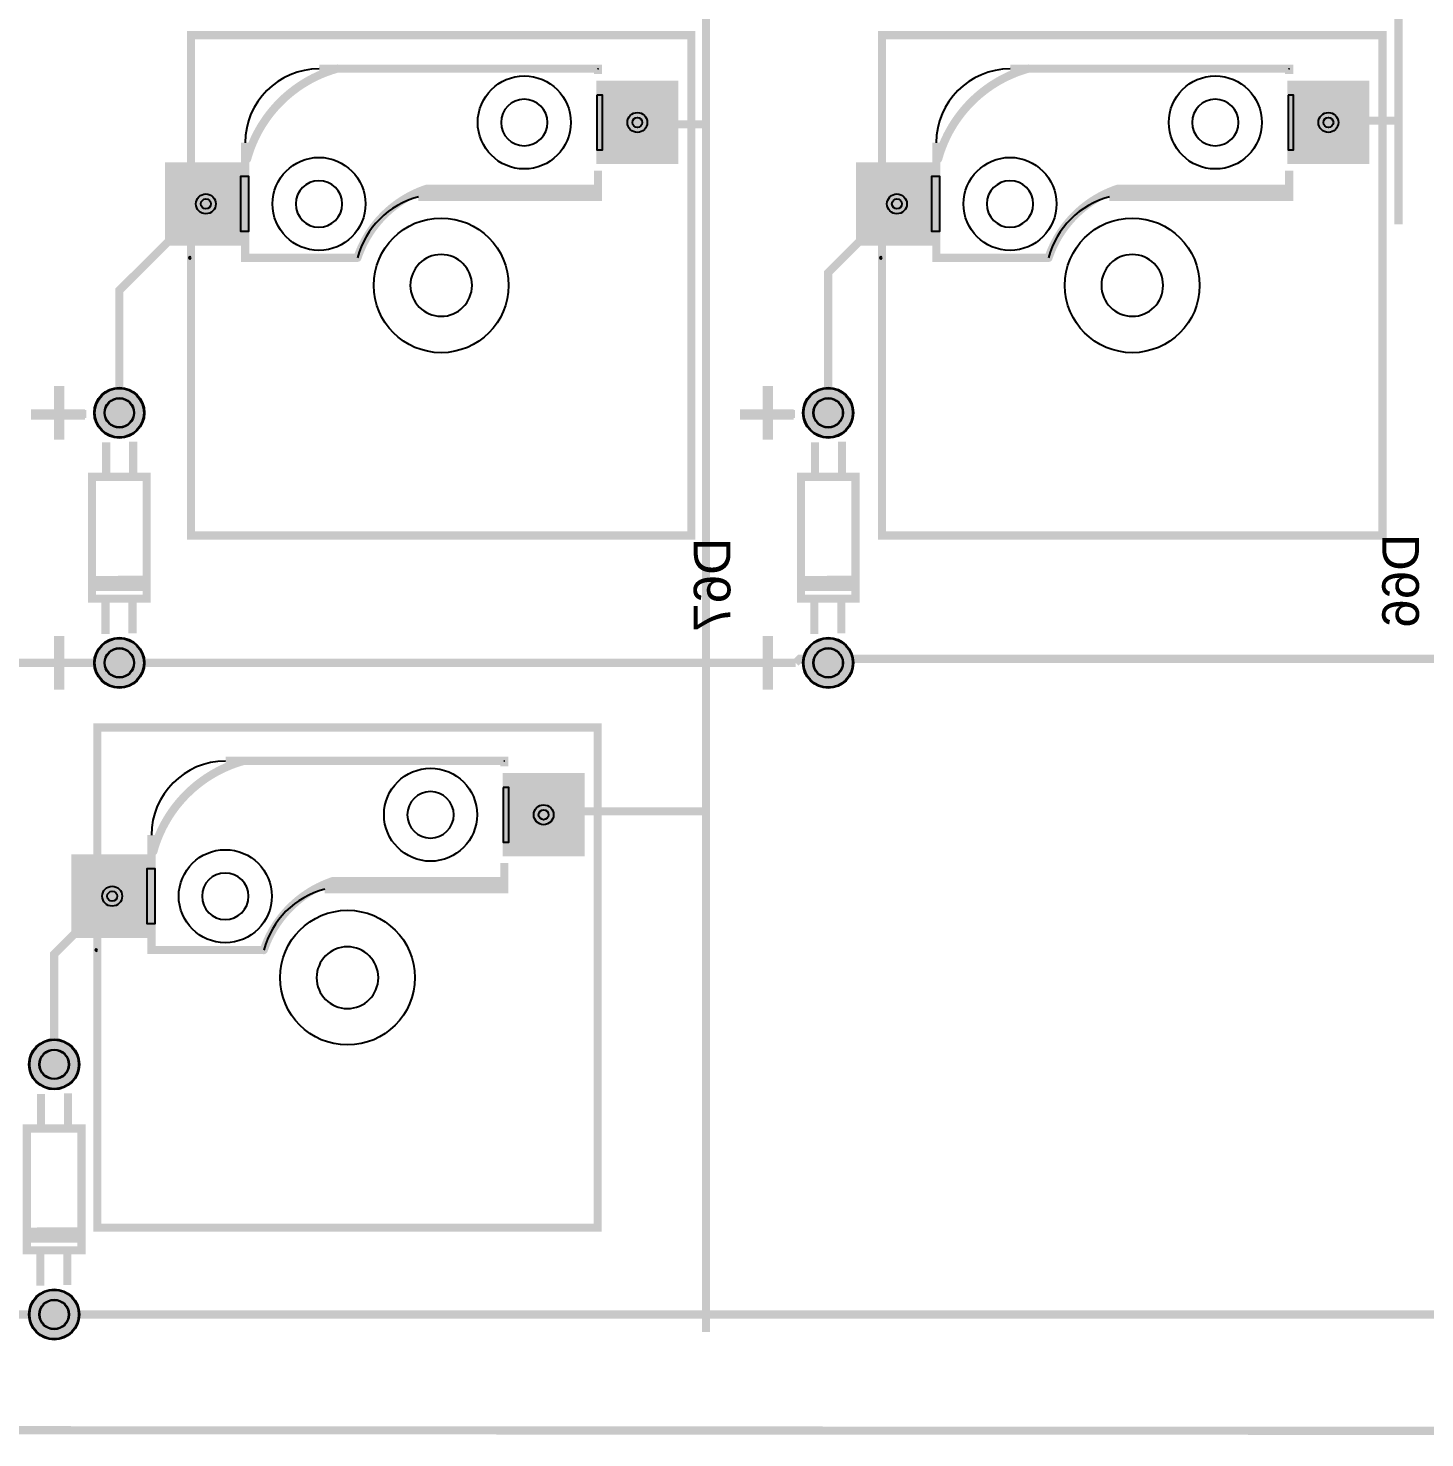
# Model space of a CAD drawing. Header units: millimetres. Extents: x -39 to 282, y -369 to -213.
# Drawn here: x 34.5 to 78.03, y -368.68 to -324.72 of the extents above; entities that cross this region are included whole.
import ezdxf

# ---------------------------------------------------------------- set-up
doc = ezdxf.new("R2010")
doc.units = ezdxf.units.MM
for name, color, linetype, true_color in [('BoardOutLine', 7, 'Continuous', 0xff00ff), ('BottomLayer', 7, 'Continuous', 0x0000ff), ('BottomPasteMaskLayer', 7, 'Continuous', 0x800000), ('BottomSilkLayer', 7, 'Continuous', 0x66cc33), ('BottomSolderMaskLayer', 7, 'Continuous', 0xaa00ff), ('Document', 7, 'Continuous', 0xffffff), ('Hole', 7, 'Continuous', 0x222222), ('Multi-Layer', 7, 'Continuous', 0xc0c0c0), ('TopLayer', 7, 'Continuous', 0xff0000), ('TopSilkLayer', 7, 'Continuous', 0xffcc00), ('TopSolderMaskLayer', 7, 'Continuous', 0x800080)]:
    doc.layers.add(name, color=color, linetype=linetype, true_color=true_color)
doc.styles.get("Standard").update_dxf_attribs({"font": 'arial.ttf'})

msp = doc.modelspace()

# ---------------------------------------------------------------- hatches: boundary and pattern name
at = {"layer": 'BottomLayer'}
for points in [[(52.236, -326.386), (54.736, -326.386), (54.736, -328.936), (52.236, -328.936)], [(73.779, -326.386), (76.279, -326.386), (76.279, -328.936), (73.779, -328.936)], [(52.386, -326.811), (52.386, -328.511), (53.986, -328.511), (53.986, -326.811), (52.386, -326.811)], [(73.93, -326.811), (73.93, -328.511), (75.53, -328.511), (75.53, -326.811), (73.93, -326.811)], [(38.786, -328.926), (41.286, -328.926), (41.286, -331.476), (38.786, -331.476)], [(60.329, -328.926), (62.829, -328.926), (62.829, -331.476), (60.329, -331.476)], [(39.536, -329.351), (39.536, -331.051), (41.136, -331.051), (41.136, -329.351), (39.536, -329.351)], [(61.08, -329.351), (61.08, -331.051), (62.68, -331.051), (62.68, -329.351), (61.08, -329.351)], [(49.315, -347.976), (51.815, -347.976), (51.815, -350.526), (49.315, -350.526)], [(49.465, -348.401), (49.465, -350.101), (51.065, -350.101), (51.065, -348.401), (49.465, -348.401)], [(35.865, -350.516), (38.365, -350.516), (38.365, -353.066), (35.865, -353.066)], [(36.615, -350.941), (36.615, -352.641), (38.215, -352.641), (38.215, -350.941), (36.615, -350.941)]]:
    msp.add_hatch(color=256, dxfattribs=at).paths.add_polyline_path(points)
at = {"layer": 'BottomPasteMaskLayer'}
for points in [[(52.236, -326.386), (54.736, -326.386), (54.736, -328.936), (52.236, -328.936)], [(73.779, -326.386), (76.279, -326.386), (76.279, -328.936), (73.779, -328.936)], [(38.786, -328.926), (41.286, -328.926), (41.286, -331.476), (38.786, -331.476)], [(60.329, -328.926), (62.829, -328.926), (62.829, -331.476), (60.329, -331.476)], [(49.315, -347.976), (51.815, -347.976), (51.815, -350.526), (49.315, -350.526)], [(35.865, -350.516), (38.365, -350.516), (38.365, -353.066), (35.865, -353.066)]]:
    msp.add_hatch(color=256, dxfattribs=at).paths.add_polyline_path(points)
at = {"layer": 'BottomSilkLayer'}
for points in [[(41.321, -328.929), (41.304, -328.928), (41.288, -328.925), (41.272, -328.92), (41.257, -328.912), (41.244, -328.903), (41.231, -328.892), (41.22, -328.88), (41.211, -328.866), (41.204, -328.851), (41.198, -328.835), (41.195, -328.819), (41.194, -328.802), (41.194, -328.802), (41.195, -328.785), (41.199, -328.767), (41.199, -328.767), (41.199, -328.767), (41.199, -328.767), (41.225, -328.677), (41.253, -328.588), (41.283, -328.499), (41.314, -328.411), (41.348, -328.324), (41.384, -328.238), (41.422, -328.152), (41.461, -328.067), (41.503, -327.984), (41.546, -327.901), (41.591, -327.819), (41.638, -327.738), (41.687, -327.658), (41.738, -327.58), (41.79, -327.502), (41.844, -327.426), (41.9, -327.351), (41.958, -327.277), (42.017, -327.205), (42.078, -327.133), (42.14, -327.064), (42.204, -326.995), (42.269, -326.928), (42.336, -326.863), (42.404, -326.799), (42.474, -326.737), (42.545, -326.676), (42.618, -326.617), (42.691, -326.56), (42.766, -326.504), (42.843, -326.45), (42.92, -326.397), (42.999, -326.347), (43.079, -326.298), (43.159, -326.251), (43.241, -326.206), (43.324, -326.162), (43.408, -326.121), (43.493, -326.081), (43.578, -326.043), (43.665, -326.008), (43.752, -325.974), (43.84, -325.942), (43.928, -325.912), (44.018, -325.884), (44.108, -325.858), (44.108, -325.858), (44.108, -325.858), (44.108, -325.858), (44.125, -325.855), (44.143, -325.853), (44.143, -325.853), (44.143, -325.853), (44.16, -325.854), (44.176, -325.858), (44.192, -325.863), (44.206, -325.87), (44.22, -325.88), (44.233, -325.891), (44.244, -325.903), (44.253, -325.917), (44.26, -325.932), (44.266, -325.948), (44.269, -325.964), (44.27, -325.98), (44.27, -325.98), (44.269, -325.997), (44.266, -326.013), (44.26, -326.029), (44.253, -326.044), (44.243, -326.058), (44.232, -326.07), (44.22, -326.081), (44.206, -326.091), (44.191, -326.098), (44.175, -326.103), (44.175, -326.103), (44.175, -326.103), (44.175, -326.103), (44.089, -326.128), (44.003, -326.155), (43.918, -326.184), (43.834, -326.214), (43.75, -326.247), (43.667, -326.281), (43.585, -326.318), (43.504, -326.356), (43.424, -326.396), (43.344, -326.438), (43.266, -326.482), (43.189, -326.528), (43.113, -326.575), (43.037, -326.624), (42.963, -326.675), (42.891, -326.728), (42.819, -326.782), (42.749, -326.838), (42.68, -326.895), (42.612, -326.954), (42.546, -327.014), (42.481, -327.076), (42.417, -327.14), (42.355, -327.205), (42.295, -327.271), (42.236, -327.339), (42.178, -327.408), (42.122, -327.478), (42.068, -327.55), (42.016, -327.623), (41.965, -327.697), (41.916, -327.772), (41.869, -327.848), (41.823, -327.925), (41.779, -328.004), (41.737, -328.083), (41.697, -328.163), (41.659, -328.245), (41.622, -328.327), (41.588, -328.41), (41.555, -328.493), (41.524, -328.578), (41.495, -328.663), (41.469, -328.748), (41.444, -328.835), (41.444, -328.835), (41.444, -328.835), (41.444, -328.835), (41.444, -328.835), (41.439, -328.85), (41.431, -328.865), (41.422, -328.879), (41.411, -328.892), (41.399, -328.903), (41.385, -328.912), (41.37, -328.92), (41.354, -328.925), (41.338, -328.928), (41.321, -328.929), (41.321, -328.929), (41.321, -328.929), (41.321, -328.929)], [(52.261, -325.854), (44.691, -325.854), (44.141, -325.854), (44.125, -325.855), (44.109, -325.858), (44.093, -325.863), (44.078, -325.871), (44.064, -325.88), (44.052, -325.891), (44.041, -325.903), (44.031, -325.917), (44.024, -325.932), (44.019, -325.948), (44.015, -325.964), (44.014, -325.981), (44.015, -325.997), (44.019, -326.014), (44.024, -326.029), (44.031, -326.044), (44.041, -326.058), (44.052, -326.07), (44.064, -326.081), (44.078, -326.091), (44.093, -326.098), (44.109, -326.103), (44.125, -326.107), (44.141, -326.108), (44.691, -326.108), (52.261, -326.108), (52.278, -326.107), (52.294, -326.103), (52.31, -326.098), (52.325, -326.091), (52.339, -326.081), (52.351, -326.07), (52.362, -326.058), (52.371, -326.044), (52.379, -326.029), (52.384, -326.014), (52.387, -325.997), (52.388, -325.981), (52.387, -325.964), (52.384, -325.948), (52.379, -325.932), (52.371, -325.917), (52.362, -325.903), (52.351, -325.891), (52.339, -325.88), (52.325, -325.871), (52.31, -325.863), (52.294, -325.858), (52.278, -325.855), (52.261, -325.854), (52.261, -325.854)], [(62.864, -328.929), (62.848, -328.928), (62.831, -328.925), (62.816, -328.92), (62.801, -328.912), (62.787, -328.903), (62.775, -328.892), (62.764, -328.88), (62.754, -328.866), (62.747, -328.851), (62.742, -328.835), (62.738, -328.819), (62.737, -328.802), (62.737, -328.802), (62.739, -328.785), (62.742, -328.767), (62.742, -328.767), (62.742, -328.767), (62.742, -328.767), (62.768, -328.677), (62.796, -328.588), (62.826, -328.499), (62.858, -328.411), (62.892, -328.324), (62.927, -328.238), (62.965, -328.152), (63.005, -328.067), (63.046, -327.984), (63.09, -327.901), (63.135, -327.819), (63.182, -327.738), (63.231, -327.658), (63.281, -327.58), (63.334, -327.502), (63.388, -327.426), (63.444, -327.351), (63.501, -327.277), (63.56, -327.205), (63.621, -327.133), (63.683, -327.064), (63.747, -326.995), (63.812, -326.929), (63.879, -326.863), (63.948, -326.799), (64.017, -326.737), (64.089, -326.676), (64.161, -326.617), (64.235, -326.56), (64.31, -326.504), (64.386, -326.45), (64.464, -326.397), (64.542, -326.347), (64.622, -326.298), (64.703, -326.251), (64.785, -326.206), (64.868, -326.162), (64.951, -326.121), (65.036, -326.081), (65.122, -326.043), (65.208, -326.008), (65.295, -325.974), (65.383, -325.942), (65.472, -325.912), (65.561, -325.884), (65.651, -325.858), (65.651, -325.858), (65.651, -325.858), (65.651, -325.858), (65.668, -325.855), (65.686, -325.853), (65.686, -325.853), (65.686, -325.853), (65.703, -325.855), (65.719, -325.858), (65.735, -325.863), (65.75, -325.87), (65.764, -325.88), (65.776, -325.891), (65.787, -325.903), (65.796, -325.917), (65.804, -325.932), (65.809, -325.948), (65.812, -325.964), (65.813, -325.98), (65.813, -325.98), (65.812, -325.997), (65.809, -326.013), (65.804, -326.029), (65.796, -326.044), (65.787, -326.058), (65.776, -326.07), (65.763, -326.081), (65.749, -326.091), (65.734, -326.098), (65.719, -326.103), (65.719, -326.103), (65.719, -326.103), (65.719, -326.103), (65.632, -326.128), (65.547, -326.155), (65.462, -326.184), (65.377, -326.214), (65.294, -326.247), (65.211, -326.282), (65.129, -326.318), (65.047, -326.356), (64.967, -326.396), (64.888, -326.438), (64.809, -326.482), (64.732, -326.528), (64.656, -326.575), (64.581, -326.624), (64.507, -326.675), (64.434, -326.728), (64.362, -326.782), (64.292, -326.838), (64.223, -326.895), (64.155, -326.954), (64.089, -327.015), (64.024, -327.077), (63.96, -327.14), (63.898, -327.205), (63.838, -327.271), (63.779, -327.339), (63.722, -327.408), (63.666, -327.478), (63.612, -327.55), (63.559, -327.623), (63.508, -327.697), (63.459, -327.772), (63.412, -327.848), (63.366, -327.926), (63.322, -328.004), (63.28, -328.083), (63.24, -328.164), (63.202, -328.245), (63.165, -328.327), (63.131, -328.41), (63.098, -328.493), (63.068, -328.578), (63.039, -328.663), (63.012, -328.748), (62.987, -328.835), (62.987, -328.835), (62.987, -328.835), (62.987, -328.835), (62.987, -328.835), (62.982, -328.85), (62.975, -328.865), (62.965, -328.879), (62.954, -328.892), (62.942, -328.903), (62.928, -328.912), (62.913, -328.92), (62.897, -328.925), (62.881, -328.928), (62.864, -328.929), (62.864, -328.929), (62.864, -328.929), (62.864, -328.929)], [(73.805, -325.854), (66.235, -325.854), (65.685, -325.854), (65.668, -325.855), (65.652, -325.858), (65.636, -325.863), (65.621, -325.871), (65.607, -325.88), (65.595, -325.891), (65.584, -325.903), (65.575, -325.917), (65.567, -325.932), (65.562, -325.948), (65.559, -325.964), (65.558, -325.981), (65.559, -325.997), (65.562, -326.014), (65.567, -326.029), (65.575, -326.044), (65.584, -326.058), (65.595, -326.071), (65.607, -326.082), (65.621, -326.091), (65.636, -326.098), (65.652, -326.103), (65.668, -326.107), (65.685, -326.108), (66.235, -326.108), (73.805, -326.108), (73.821, -326.107), (73.838, -326.103), (73.853, -326.098), (73.868, -326.091), (73.882, -326.082), (73.895, -326.071), (73.905, -326.058), (73.915, -326.044), (73.922, -326.029), (73.927, -326.014), (73.931, -325.997), (73.932, -325.981), (73.931, -325.964), (73.927, -325.948), (73.922, -325.932), (73.915, -325.917), (73.905, -325.903), (73.895, -325.891), (73.882, -325.88), (73.868, -325.871), (73.853, -325.863), (73.838, -325.858), (73.821, -325.855), (73.805, -325.854), (73.805, -325.854)], [(44.761, -332.01), (44.744, -332.009), (44.728, -332.006), (44.712, -332.001), (44.697, -331.993), (44.683, -331.984), (44.671, -331.973), (44.66, -331.961), (44.651, -331.947), (44.643, -331.932), (44.638, -331.916), (44.635, -331.9), (44.634, -331.883), (44.634, -331.883), (44.634, -331.883), (44.635, -331.862), (44.641, -331.84), (44.641, -331.84), (44.641, -331.84), (44.641, -331.84), (44.641, -331.84), (44.669, -331.759), (44.7, -331.679), (44.732, -331.599), (44.766, -331.52), (44.802, -331.442), (44.84, -331.365), (44.88, -331.289), (44.922, -331.213), (44.965, -331.139), (45.011, -331.066), (45.058, -330.994), (45.107, -330.923), (45.157, -330.854), (45.209, -330.785), (45.263, -330.718), (45.318, -330.652), (45.376, -330.588), (45.434, -330.525), (45.494, -330.464), (45.556, -330.403), (45.619, -330.345), (45.683, -330.288), (45.749, -330.232), (45.816, -330.179), (45.884, -330.126), (45.954, -330.076), (46.025, -330.027), (46.097, -329.98), (46.17, -329.935), (46.244, -329.891), (46.319, -329.85), (46.395, -329.81), (46.473, -329.772), (46.551, -329.736), (46.63, -329.701), (46.709, -329.669), (46.79, -329.639), (46.871, -329.61), (46.871, -329.61), (46.871, -329.61), (46.871, -329.61), (46.891, -329.605), (46.912, -329.603), (46.912, -329.603), (46.929, -329.605), (46.945, -329.608), (46.961, -329.613), (46.976, -329.62), (46.99, -329.63), (47.002, -329.641), (47.013, -329.653), (47.022, -329.667), (47.03, -329.682), (47.035, -329.698), (47.038, -329.714), (47.039, -329.73), (47.039, -329.73), (47.038, -329.748), (47.034, -329.765), (47.028, -329.782), (47.02, -329.798), (47.01, -329.812), (46.997, -329.825), (46.983, -329.836), (46.968, -329.844), (46.952, -329.851), (46.952, -329.851), (46.952, -329.851), (46.952, -329.851), (46.952, -329.851), (46.874, -329.878), (46.798, -329.907), (46.722, -329.938), (46.647, -329.971), (46.572, -330.006), (46.499, -330.042), (46.426, -330.08), (46.355, -330.12), (46.284, -330.162), (46.215, -330.206), (46.147, -330.251), (46.079, -330.298), (46.013, -330.347), (45.949, -330.397), (45.885, -330.449), (45.823, -330.503), (45.762, -330.558), (45.703, -330.614), (45.645, -330.672), (45.588, -330.732), (45.533, -330.792), (45.48, -330.855), (45.428, -330.918), (45.378, -330.983), (45.329, -331.049), (45.282, -331.116), (45.237, -331.184), (45.193, -331.254), (45.151, -331.324), (45.111, -331.396), (45.073, -331.468), (45.036, -331.542), (45.002, -331.616), (44.969, -331.691), (44.938, -331.767), (44.909, -331.844), (44.882, -331.921), (44.882, -331.921), (44.882, -331.921), (44.882, -331.921), (44.876, -331.936), (44.868, -331.95), (44.859, -331.963), (44.848, -331.975), (44.836, -331.986), (44.822, -331.994), (44.808, -332.001), (44.792, -332.006), (44.777, -332.009), (44.761, -332.01), (44.761, -332.01), (44.761, -332.01)], [(46.911, -329.858), (47.951, -329.858), (52.261, -329.858), (52.278, -329.857), (52.294, -329.854), (52.31, -329.848), (52.325, -329.841), (52.339, -329.832), (52.351, -329.821), (52.362, -329.808), (52.371, -329.794), (52.379, -329.779), (52.384, -329.764), (52.387, -329.747), (52.388, -329.731), (52.387, -329.714), (52.384, -329.698), (52.379, -329.682), (52.371, -329.667), (52.362, -329.654), (52.351, -329.641), (52.339, -329.63), (52.325, -329.621), (52.31, -329.614), (52.294, -329.608), (52.278, -329.605), (52.261, -329.604), (47.951, -329.604), (46.911, -329.604), (46.895, -329.605), (46.879, -329.608), (46.863, -329.614), (46.848, -329.621), (46.834, -329.63), (46.822, -329.641), (46.811, -329.654), (46.801, -329.667), (46.794, -329.682), (46.789, -329.698), (46.785, -329.714), (46.784, -329.731), (46.785, -329.747), (46.789, -329.764), (46.794, -329.779), (46.801, -329.794), (46.811, -329.808), (46.822, -329.821), (46.834, -329.832), (46.848, -329.841), (46.863, -329.848), (46.879, -329.854), (46.895, -329.857), (46.911, -329.858), (46.911, -329.858)], [(66.304, -332.01), (66.287, -332.009), (66.271, -332.006), (66.255, -332.001), (66.24, -331.993), (66.227, -331.984), (66.214, -331.973), (66.203, -331.961), (66.194, -331.947), (66.187, -331.932), (66.181, -331.916), (66.178, -331.9), (66.177, -331.883), (66.177, -331.883), (66.177, -331.883), (66.179, -331.862), (66.184, -331.84), (66.184, -331.84), (66.184, -331.84), (66.184, -331.84), (66.184, -331.84), (66.213, -331.759), (66.243, -331.679), (66.275, -331.599), (66.31, -331.52), (66.346, -331.442), (66.384, -331.365), (66.424, -331.289), (66.465, -331.213), (66.509, -331.139), (66.554, -331.066), (66.601, -330.994), (66.65, -330.923), (66.7, -330.854), (66.753, -330.785), (66.806, -330.718), (66.862, -330.653), (66.919, -330.588), (66.977, -330.525), (67.037, -330.464), (67.099, -330.404), (67.162, -330.345), (67.226, -330.288), (67.292, -330.232), (67.359, -330.179), (67.428, -330.126), (67.497, -330.076), (67.568, -330.027), (67.64, -329.98), (67.713, -329.935), (67.787, -329.891), (67.863, -329.85), (67.939, -329.81), (68.016, -329.772), (68.094, -329.736), (68.173, -329.701), (68.253, -329.669), (68.333, -329.639), (68.414, -329.61), (68.414, -329.61), (68.414, -329.61), (68.414, -329.61), (68.435, -329.605), (68.456, -329.604), (68.456, -329.604), (68.472, -329.605), (68.488, -329.608), (68.504, -329.613), (68.519, -329.621), (68.533, -329.63), (68.545, -329.641), (68.556, -329.653), (68.566, -329.667), (68.573, -329.682), (68.578, -329.698), (68.581, -329.714), (68.583, -329.731), (68.583, -329.731), (68.581, -329.748), (68.578, -329.765), (68.572, -329.782), (68.563, -329.798), (68.553, -329.812), (68.541, -329.825), (68.527, -329.836), (68.512, -329.845), (68.495, -329.851), (68.495, -329.851), (68.495, -329.851), (68.495, -329.851), (68.495, -329.851), (68.418, -329.878), (68.341, -329.907), (68.265, -329.938), (68.19, -329.971), (68.116, -330.006), (68.042, -330.042), (67.97, -330.08), (67.898, -330.121), (67.828, -330.162), (67.758, -330.206), (67.69, -330.251), (67.623, -330.298), (67.557, -330.347), (67.492, -330.397), (67.429, -330.449), (67.366, -330.503), (67.306, -330.558), (67.246, -330.614), (67.188, -330.672), (67.132, -330.732), (67.077, -330.793), (67.023, -330.855), (66.971, -330.918), (66.921, -330.983), (66.872, -331.049), (66.825, -331.116), (66.78, -331.184), (66.736, -331.254), (66.694, -331.324), (66.654, -331.396), (66.616, -331.468), (66.58, -331.542), (66.545, -331.616), (66.512, -331.691), (66.481, -331.767), (66.452, -331.844), (66.425, -331.921), (66.425, -331.921), (66.425, -331.921), (66.425, -331.921), (66.419, -331.936), (66.412, -331.95), (66.402, -331.964), (66.391, -331.975), (66.379, -331.986), (66.366, -331.994), (66.351, -332.001), (66.336, -332.006), (66.32, -332.009), (66.304, -332.01), (66.304, -332.01), (66.304, -332.01)], [(68.455, -329.858), (69.495, -329.858), (73.805, -329.858), (73.821, -329.857), (73.838, -329.854), (73.853, -329.848), (73.868, -329.841), (73.882, -329.832), (73.895, -329.821), (73.905, -329.808), (73.915, -329.794), (73.922, -329.779), (73.927, -329.764), (73.931, -329.747), (73.932, -329.731), (73.931, -329.714), (73.927, -329.698), (73.922, -329.682), (73.915, -329.667), (73.905, -329.654), (73.895, -329.641), (73.882, -329.63), (73.868, -329.621), (73.853, -329.614), (73.838, -329.608), (73.821, -329.605), (73.805, -329.604), (69.495, -329.604), (68.455, -329.604), (68.438, -329.605), (68.422, -329.608), (68.406, -329.614), (68.391, -329.621), (68.377, -329.63), (68.365, -329.641), (68.354, -329.654), (68.345, -329.667), (68.337, -329.682), (68.332, -329.698), (68.329, -329.714), (68.328, -329.731), (68.329, -329.747), (68.332, -329.764), (68.337, -329.779), (68.345, -329.794), (68.354, -329.808), (68.365, -329.821), (68.377, -329.832), (68.391, -329.841), (68.406, -329.848), (68.422, -329.854), (68.438, -329.857), (68.455, -329.858), (68.455, -329.858)], [(41.261, -332.008), (44.761, -332.008), (44.778, -332.007), (44.794, -332.003), (44.81, -331.998), (44.825, -331.991), (44.839, -331.981), (44.851, -331.971), (44.862, -331.958), (44.871, -331.944), (44.879, -331.929), (44.884, -331.914), (44.887, -331.897), (44.888, -331.881), (44.887, -331.864), (44.884, -331.848), (44.879, -331.832), (44.871, -331.817), (44.862, -331.803), (44.851, -331.791), (44.839, -331.78), (44.825, -331.771), (44.81, -331.763), (44.794, -331.758), (44.778, -331.755), (44.761, -331.754), (41.261, -331.754), (41.245, -331.755), (41.229, -331.758), (41.213, -331.763), (41.198, -331.771), (41.184, -331.78), (41.172, -331.791), (41.161, -331.803), (41.151, -331.817), (41.144, -331.832), (41.139, -331.848), (41.135, -331.864), (41.134, -331.881), (41.135, -331.897), (41.139, -331.914), (41.144, -331.929), (41.151, -331.944), (41.161, -331.958), (41.172, -331.971), (41.184, -331.981), (41.198, -331.991), (41.213, -331.998), (41.229, -332.003), (41.245, -332.007), (41.261, -332.008), (41.261, -332.008)], [(62.805, -332.008), (66.305, -332.008), (66.321, -332.007), (66.338, -332.003), (66.353, -331.998), (66.368, -331.991), (66.382, -331.982), (66.395, -331.971), (66.406, -331.958), (66.415, -331.944), (66.422, -331.929), (66.427, -331.914), (66.431, -331.897), (66.432, -331.881), (66.431, -331.864), (66.427, -331.848), (66.422, -331.832), (66.415, -331.817), (66.406, -331.803), (66.395, -331.791), (66.382, -331.78), (66.368, -331.771), (66.353, -331.763), (66.338, -331.758), (66.321, -331.755), (66.305, -331.754), (62.805, -331.754), (62.788, -331.755), (62.772, -331.758), (62.756, -331.763), (62.741, -331.771), (62.727, -331.78), (62.715, -331.791), (62.704, -331.803), (62.695, -331.817), (62.687, -331.832), (62.682, -331.848), (62.679, -331.864), (62.678, -331.881), (62.679, -331.897), (62.682, -331.914), (62.687, -331.929), (62.695, -331.944), (62.704, -331.958), (62.715, -331.971), (62.727, -331.982), (62.741, -331.991), (62.756, -331.998), (62.772, -332.003), (62.788, -332.007), (62.805, -332.008), (62.805, -332.008)], [(36.488, -341.805), (36.488, -342.265), (36.478, -342.275), (38.158, -342.275), (38.188, -342.245), (38.188, -341.835), (38.188, -341.795)], [(58.586, -341.805), (58.586, -342.265), (58.576, -342.275), (60.256, -342.275), (60.286, -342.245), (60.286, -341.835), (60.286, -341.795)], [(38.4, -350.519), (38.383, -350.518), (38.367, -350.515), (38.351, -350.51), (38.336, -350.502), (38.323, -350.493), (38.31, -350.482), (38.299, -350.47), (38.29, -350.456), (38.283, -350.441), (38.277, -350.425), (38.274, -350.409), (38.273, -350.392), (38.273, -350.392), (38.274, -350.375), (38.278, -350.357), (38.278, -350.357), (38.278, -350.357), (38.278, -350.357), (38.304, -350.267), (38.332, -350.178), (38.362, -350.089), (38.393, -350.001), (38.427, -349.914), (38.463, -349.828), (38.501, -349.742), (38.54, -349.657), (38.582, -349.574), (38.625, -349.491), (38.67, -349.409), (38.717, -349.328), (38.766, -349.248), (38.817, -349.17), (38.869, -349.092), (38.923, -349.016), (38.979, -348.941), (39.037, -348.867), (39.096, -348.795), (39.157, -348.723), (39.219, -348.654), (39.283, -348.585), (39.348, -348.519), (39.415, -348.453), (39.483, -348.389), (39.553, -348.327), (39.624, -348.266), (39.697, -348.207), (39.77, -348.15), (39.845, -348.094), (39.922, -348.04), (39.999, -347.987), (40.078, -347.937), (40.158, -347.888), (40.238, -347.841), (40.32, -347.796), (40.403, -347.752), (40.487, -347.711), (40.572, -347.671), (40.657, -347.633), (40.744, -347.598), (40.831, -347.564), (40.919, -347.532), (41.007, -347.502), (41.097, -347.474), (41.187, -347.448), (41.187, -347.448), (41.187, -347.448), (41.187, -347.448), (41.204, -347.445), (41.222, -347.443), (41.222, -347.443), (41.222, -347.443), (41.239, -347.445), (41.255, -347.448), (41.271, -347.453), (41.285, -347.46), (41.299, -347.47), (41.312, -347.481), (41.323, -347.493), (41.332, -347.507), (41.339, -347.522), (41.345, -347.538), (41.348, -347.554), (41.349, -347.57), (41.349, -347.57), (41.348, -347.587), (41.345, -347.603), (41.339, -347.619), (41.332, -347.634), (41.322, -347.648), (41.311, -347.66), (41.299, -347.671), (41.285, -347.681), (41.27, -347.688), (41.254, -347.693), (41.254, -347.693), (41.254, -347.693), (41.254, -347.693), (41.168, -347.718), (41.082, -347.745), (40.997, -347.774), (40.913, -347.804), (40.829, -347.837), (40.746, -347.872), (40.664, -347.908), (40.583, -347.946), (40.503, -347.986), (40.423, -348.028), (40.345, -348.072), (40.268, -348.118), (40.192, -348.165), (40.116, -348.214), (40.042, -348.265), (39.97, -348.318), (39.898, -348.372), (39.828, -348.428), (39.759, -348.485), (39.691, -348.544), (39.625, -348.605), (39.56, -348.667), (39.496, -348.73), (39.434, -348.795), (39.374, -348.861), (39.315, -348.929), (39.257, -348.998), (39.201, -349.068), (39.147, -349.14), (39.095, -349.213), (39.044, -349.287), (38.995, -349.362), (38.947, -349.438), (38.902, -349.516), (38.858, -349.594), (38.816, -349.673), (38.776, -349.754), (38.738, -349.835), (38.701, -349.917), (38.667, -350), (38.634, -350.083), (38.603, -350.168), (38.574, -350.253), (38.548, -350.338), (38.523, -350.425), (38.523, -350.425), (38.523, -350.425), (38.523, -350.425), (38.523, -350.425), (38.518, -350.44), (38.51, -350.455), (38.501, -350.469), (38.49, -350.482), (38.478, -350.493), (38.464, -350.502), (38.449, -350.51), (38.433, -350.515), (38.417, -350.518), (38.4, -350.519), (38.4, -350.519), (38.4, -350.519), (38.4, -350.519)], [(49.34, -347.444), (41.77, -347.444), (41.22, -347.444), (41.204, -347.445), (41.188, -347.448), (41.172, -347.453), (41.157, -347.461), (41.143, -347.47), (41.131, -347.481), (41.12, -347.493), (41.11, -347.507), (41.103, -347.522), (41.098, -347.538), (41.094, -347.554), (41.093, -347.571), (41.094, -347.587), (41.098, -347.604), (41.103, -347.619), (41.11, -347.634), (41.12, -347.648), (41.131, -347.661), (41.143, -347.671), (41.157, -347.681), (41.172, -347.688), (41.188, -347.693), (41.204, -347.697), (41.22, -347.698), (41.77, -347.698), (49.34, -347.698), (49.357, -347.697), (49.373, -347.693), (49.389, -347.688), (49.404, -347.681), (49.418, -347.671), (49.43, -347.661), (49.441, -347.648), (49.45, -347.634), (49.458, -347.619), (49.463, -347.604), (49.466, -347.587), (49.467, -347.571), (49.466, -347.554), (49.463, -347.538), (49.458, -347.522), (49.45, -347.507), (49.441, -347.493), (49.43, -347.481), (49.418, -347.47), (49.404, -347.461), (49.389, -347.453), (49.373, -347.448), (49.357, -347.445), (49.34, -347.444), (49.34, -347.444)], [(41.84, -353.6), (41.823, -353.599), (41.807, -353.596), (41.791, -353.591), (41.776, -353.583), (41.762, -353.574), (41.75, -353.563), (41.739, -353.551), (41.73, -353.537), (41.722, -353.522), (41.717, -353.506), (41.714, -353.49), (41.713, -353.473), (41.713, -353.473), (41.713, -353.473), (41.714, -353.452), (41.72, -353.43), (41.72, -353.43), (41.72, -353.43), (41.72, -353.43), (41.72, -353.43), (41.748, -353.349), (41.779, -353.269), (41.811, -353.189), (41.845, -353.11), (41.881, -353.032), (41.919, -352.955), (41.959, -352.879), (42.001, -352.803), (42.044, -352.729), (42.09, -352.656), (42.137, -352.584), (42.186, -352.513), (42.236, -352.444), (42.288, -352.375), (42.342, -352.308), (42.397, -352.243), (42.454, -352.178), (42.513, -352.115), (42.573, -352.054), (42.635, -351.993), (42.698, -351.935), (42.762, -351.878), (42.828, -351.822), (42.895, -351.769), (42.963, -351.716), (43.033, -351.666), (43.104, -351.617), (43.176, -351.57), (43.249, -351.525), (43.323, -351.481), (43.398, -351.44), (43.474, -351.4), (43.552, -351.362), (43.63, -351.326), (43.709, -351.291), (43.788, -351.259), (43.869, -351.229), (43.95, -351.2), (43.95, -351.2), (43.95, -351.2), (43.95, -351.2), (43.97, -351.195), (43.991, -351.194), (43.991, -351.194), (44.008, -351.195), (44.024, -351.198), (44.04, -351.203), (44.055, -351.211), (44.068, -351.22), (44.081, -351.231), (44.092, -351.243), (44.101, -351.257), (44.109, -351.272), (44.114, -351.288), (44.117, -351.304), (44.118, -351.321), (44.118, -351.321), (44.117, -351.338), (44.113, -351.355), (44.107, -351.372), (44.099, -351.388), (44.089, -351.402), (44.076, -351.415), (44.062, -351.426), (44.047, -351.435), (44.031, -351.441), (44.031, -351.441), (44.031, -351.441), (44.031, -351.441), (44.031, -351.441), (43.953, -351.468), (43.877, -351.497), (43.801, -351.528), (43.726, -351.561), (43.651, -351.596), (43.578, -351.632), (43.505, -351.67), (43.434, -351.711), (43.363, -351.752), (43.294, -351.796), (43.226, -351.841), (43.158, -351.888), (43.092, -351.937), (43.028, -351.987), (42.964, -352.039), (42.902, -352.093), (42.841, -352.148), (42.782, -352.204), (42.724, -352.262), (42.667, -352.322), (42.612, -352.383), (42.559, -352.445), (42.507, -352.508), (42.457, -352.573), (42.408, -352.639), (42.361, -352.706), (42.316, -352.774), (42.272, -352.844), (42.23, -352.914), (42.19, -352.986), (42.152, -353.058), (42.115, -353.132), (42.081, -353.206), (42.048, -353.281), (42.017, -353.357), (41.988, -353.434), (41.961, -353.511), (41.961, -353.511), (41.961, -353.511), (41.961, -353.511), (41.955, -353.526), (41.947, -353.54), (41.938, -353.554), (41.927, -353.565), (41.915, -353.576), (41.901, -353.584), (41.887, -353.591), (41.871, -353.596), (41.856, -353.599), (41.84, -353.6), (41.84, -353.6), (41.84, -353.6)], [(43.99, -351.448), (45.03, -351.448), (49.34, -351.448), (49.357, -351.447), (49.373, -351.444), (49.389, -351.438), (49.404, -351.431), (49.418, -351.422), (49.43, -351.411), (49.441, -351.398), (49.45, -351.384), (49.458, -351.369), (49.463, -351.354), (49.466, -351.337), (49.467, -351.321), (49.466, -351.304), (49.463, -351.288), (49.458, -351.272), (49.45, -351.257), (49.441, -351.244), (49.43, -351.231), (49.418, -351.22), (49.404, -351.211), (49.389, -351.204), (49.373, -351.198), (49.357, -351.195), (49.34, -351.194), (45.03, -351.194), (43.99, -351.194), (43.974, -351.195), (43.958, -351.198), (43.942, -351.204), (43.927, -351.211), (43.913, -351.22), (43.901, -351.231), (43.89, -351.244), (43.88, -351.257), (43.873, -351.272), (43.868, -351.288), (43.864, -351.304), (43.863, -351.321), (43.864, -351.337), (43.868, -351.354), (43.873, -351.369), (43.88, -351.384), (43.89, -351.398), (43.901, -351.411), (43.913, -351.422), (43.927, -351.431), (43.942, -351.438), (43.958, -351.444), (43.974, -351.447), (43.99, -351.448), (43.99, -351.448)], [(38.34, -353.598), (41.84, -353.598), (41.857, -353.597), (41.873, -353.593), (41.889, -353.588), (41.904, -353.581), (41.918, -353.572), (41.93, -353.561), (41.941, -353.548), (41.95, -353.534), (41.958, -353.519), (41.963, -353.504), (41.966, -353.487), (41.967, -353.471), (41.966, -353.454), (41.963, -353.438), (41.958, -353.422), (41.95, -353.407), (41.941, -353.393), (41.93, -353.381), (41.918, -353.37), (41.904, -353.361), (41.889, -353.353), (41.873, -353.348), (41.857, -353.345), (41.84, -353.344), (38.34, -353.344), (38.324, -353.345), (38.308, -353.348), (38.292, -353.353), (38.277, -353.361), (38.263, -353.37), (38.251, -353.381), (38.24, -353.393), (38.23, -353.407), (38.223, -353.422), (38.218, -353.438), (38.214, -353.454), (38.213, -353.471), (38.214, -353.487), (38.218, -353.504), (38.223, -353.519), (38.23, -353.534), (38.24, -353.548), (38.251, -353.561), (38.263, -353.572), (38.277, -353.581), (38.292, -353.588), (38.308, -353.593), (38.324, -353.597), (38.34, -353.598), (38.34, -353.598)], [(34.456, -362.125), (34.456, -362.585), (34.446, -362.595), (36.126, -362.595), (36.156, -362.565), (36.156, -362.155), (36.156, -362.115)]]:
    msp.add_hatch(color=256, dxfattribs=at).paths.add_polyline_path(points)
at = {"layer": 'BottomSolderMaskLayer'}
for points in [[(52.211, -326.36), (54.761, -326.36), (54.761, -328.961), (52.211, -328.961)], [(73.754, -326.36), (76.305, -326.36), (76.305, -328.961), (73.754, -328.961)], [(38.761, -328.9), (41.311, -328.9), (41.311, -331.501), (38.761, -331.501)], [(60.304, -328.9), (62.855, -328.9), (62.855, -331.501), (60.304, -331.501)], [(36.551, -336.715, 1), (38.125, -336.715, 1)], [(58.649, -336.715, 1), (60.223, -336.715, 1)], [(36.551, -344.515, 1), (38.125, -344.515, 1)], [(58.649, -344.515, 1), (60.223, -344.515, 1)], [(49.29, -347.95), (51.84, -347.95), (51.84, -350.551), (49.29, -350.551)], [(35.84, -350.49), (38.39, -350.49), (38.39, -353.091), (35.84, -353.091)], [(34.519, -357.035, 1), (36.093, -357.035, 1)], [(34.519, -364.835, 1), (36.093, -364.835, 1)]]:
    msp.add_hatch(color=256, dxfattribs=at).paths.add_polyline_path(points)
at = {"layer": 'Document'}
for points in [[(35.618, -335.875), (35.298, -335.875), (35.298, -337.555), (35.618, -337.555)], [(57.716, -335.875), (57.396, -335.875), (57.396, -337.555), (57.716, -337.555)], [(36.266, -336.927), (36.266, -336.607), (34.585, -336.607), (34.585, -336.927)], [(58.364, -336.927), (58.364, -336.607), (56.684, -336.607), (56.684, -336.927)], [(35.618, -343.675), (35.298, -343.675), (35.298, -345.355), (35.618, -345.355)], [(57.716, -343.675), (57.396, -343.675), (57.396, -345.355), (57.716, -345.355)]]:
    msp.add_hatch(color=256, dxfattribs=at).paths.add_polyline_path(points)
at = {"layer": 'Multi-Layer'}
for points in [[(36.576, -336.715, 1), (38.1, -336.715, 1)], [(58.674, -336.715, 1), (60.198, -336.715, 1)], [(36.576, -344.515, 1), (38.1, -344.515, 1)], [(58.674, -344.515, 1), (60.198, -344.515, 1)], [(34.544, -357.035, 1), (36.068, -357.035, 1)], [(34.544, -364.835, 1), (36.068, -364.835, 1)]]:
    msp.add_hatch(color=256, dxfattribs=at).paths.add_polyline_path(points)
at = {"layer": 'TopSolderMaskLayer'}
for points in [[(36.551, -336.715, 1), (38.125, -336.715, 1)], [(58.649, -336.715, 1), (60.223, -336.715, 1)], [(36.551, -344.515, 1), (38.125, -344.515, 1)], [(58.649, -344.515, 1), (60.223, -344.515, 1)], [(34.519, -357.035, 1), (36.093, -357.035, 1)], [(34.519, -364.835, 1), (36.093, -364.835, 1)]]:
    msp.add_hatch(color=256, dxfattribs=at).paths.add_polyline_path(points)

# ---------------------------------------------------------------- linework, layer by layer
at = {"layer": 'BoardOutLine', "const_width": 0.254}
msp.add_lwpolyline([(-38.989, -213.36), (-10.16, -213.36), (282.068, -213.36), (282.068, -368.555), (-4.191, -368.428), (-38.989, -368.428)], dxfattribs=at)
at = {"layer": 'BottomLayer', "const_width": 0.254}
for points in [[(37.338, -344.515), (15.367, -344.515), (15.24, -344.388)], [(58.42, -344.515), (37.338, -344.515)], [(79.756, -344.388), (58.547, -344.388), (58.42, -344.515)], [(37.084, -364.835), (15.113, -364.835)], [(116.205, -364.835), (37.084, -364.835)]]:
    msp.add_lwpolyline(points, dxfattribs=at)
at = {"layer": 'BottomLayer'}
for centre in [(39.536, -331.881), (61.079, -331.881), (36.615, -353.471)]:
    msp.add_arc(centre, 0.03, 359.9073, 349.7038, dxfattribs=at)
at = {"layer": 'BottomSilkLayer', "const_width": 0.254}
for points in [[(52.261, -326.155), (52.261, -325.981), (43.575, -325.981)], [(73.805, -326.155), (73.805, -325.981), (65.118, -325.981)], [(41.261, -328.294), (41.261, -331.707), (41.261, -331.881), (44.761, -331.881)], [(62.805, -328.294), (62.805, -331.707), (62.805, -331.881), (66.305, -331.881)], [(52.261, -329.731), (52.261, -329.167)], [(73.805, -329.731), (73.805, -329.167)], [(46.661, -329.981), (46.911, -329.981), (47.951, -329.981), (52.261, -329.981), (52.261, -329.731)], [(68.205, -329.981), (68.455, -329.981), (69.495, -329.981), (73.805, -329.981), (73.805, -329.731)], [(35.468, -335.975), (35.468, -337.445)], [(57.566, -335.975), (57.566, -337.445)], [(34.668, -336.755), (36.308, -336.755)], [(56.766, -336.755), (58.406, -336.755)], [(36.928, -338.655), (36.928, -337.635)], [(37.768, -338.615), (37.768, -337.615)], [(59.026, -338.655), (59.026, -337.635)], [(59.866, -338.615), (59.866, -337.615)], [(37.748, -342.575), (37.748, -343.595)], [(59.846, -342.575), (59.846, -343.595)], [(36.908, -342.615), (36.908, -343.615)], [(59.006, -342.615), (59.006, -343.615)], [(35.448, -343.745), (35.448, -345.245)], [(57.546, -343.745), (57.546, -345.245)], [(49.34, -347.745), (49.34, -347.571), (40.654, -347.571)], [(38.34, -349.884), (38.34, -353.297), (38.34, -353.471), (41.84, -353.471)], [(49.34, -351.321), (49.34, -350.757)], [(43.74, -351.571), (43.99, -351.571), (45.03, -351.571), (49.34, -351.571), (49.34, -351.321)], [(34.896, -358.975), (34.896, -357.955)], [(35.736, -358.935), (35.736, -357.935)], [(34.876, -362.935), (34.876, -363.935)], [(35.716, -362.895), (35.716, -363.915)]]:
    msp.add_lwpolyline(points, dxfattribs=at)
at = {"layer": 'BottomSilkLayer'}
for points in [[(52.226, -326.811), (52.226, -328.511), (52.396, -328.511), (52.396, -326.811), (52.226, -326.811)], [(73.77, -326.811), (73.77, -328.511), (73.94, -328.511), (73.94, -326.811), (73.77, -326.811)], [(41.111, -331.051), (41.371, -331.051), (41.371, -329.351), (41.111, -329.351), (41.111, -331.051), (41.111, -331.051)], [(62.655, -331.051), (62.915, -331.051), (62.915, -329.351), (62.655, -329.351), (62.655, -331.051), (62.655, -331.051)], [(49.305, -348.401), (49.305, -350.101), (49.475, -350.101), (49.475, -348.401), (49.305, -348.401)], [(38.19, -352.641), (38.45, -352.641), (38.45, -350.941), (38.19, -350.941), (38.19, -352.641), (38.19, -352.641)]]:
    msp.add_lwpolyline(points, close=True, dxfattribs=at)
at = {"layer": 'BottomSilkLayer', "const_width": 0.254}
for points in [[(36.488, -338.715), (36.488, -342.515), (38.188, -342.515), (38.188, -338.715), (36.488, -338.715)], [(58.586, -338.715), (58.586, -342.515), (60.286, -342.515), (60.286, -338.715), (58.586, -338.715)], [(34.456, -359.035), (34.456, -362.835), (36.156, -362.835), (36.156, -359.035), (34.456, -359.035)]]:
    msp.add_lwpolyline(points, close=True, dxfattribs=at)
at = {"layer": 'BottomSilkLayer'}
for centre, radius, start, end in [((43.565, -328.294), 2.304, 90, 179.9994), ((52.251, -325.981), 0.01, 270.1452, 0.1456), ((65.108, -328.294), 2.304, 90, 179.9994), ((73.795, -325.981), 0.01, 270.1452, 0.1456), ((47.331, -332.55), 2.655, 104.6017, 165.3998), ((68.874, -332.55), 2.655, 104.6017, 165.3998), ((40.644, -349.884), 2.304, 90, 179.9994), ((49.33, -347.571), 0.01, 270.1452, 0.1456), ((44.41, -354.14), 2.655, 104.6017, 165.3998)]:
    msp.add_arc(centre, radius, start, end, dxfattribs=at)
at = {"layer": 'BottomSolderMaskLayer'}
for centre, radius in [((37.338, -336.715), 0.787), ((37.338, -336.715), 0.465), ((59.436, -336.715), 0.787), ((59.436, -336.715), 0.465), ((37.338, -344.515), 0.787), ((59.436, -344.515), 0.787), ((37.338, -344.515), 0.465), ((59.436, -344.515), 0.465), ((35.306, -357.035), 0.787), ((35.306, -357.035), 0.465), ((35.306, -364.835), 0.787), ((35.306, -364.835), 0.465)]:
    msp.add_circle(centre, radius, dxfattribs=at)
at = {"layer": 'Document'}
for centre, radius, start, end in [((49.961, -327.663), 0.725, 0.1496, 359.8504), ((71.504, -327.663), 0.725, 0.1496, 359.8504), ((43.561, -330.203), 0.725, 0.1496, 359.8504), ((65.104, -330.203), 0.725, 0.1496, 359.8504), ((47.371, -332.743), 0.963, 0.1504, 359.8496), ((68.914, -332.743), 0.963, 0.1504, 359.8496), ((47.04, -349.253), 0.725, 0.1496, 359.8504), ((40.64, -351.793), 0.725, 0.1496, 359.8504), ((44.45, -354.333), 0.963, 0.1504, 359.8496)]:
    msp.add_arc(centre, radius, start, end, dxfattribs=at)
at = {"layer": 'Hole'}
for centre in [(53.486, -327.661), (75.029, -327.661), (40.036, -330.201), (61.579, -330.201), (50.565, -349.251), (37.115, -351.791)]:
    msp.add_circle(centre, 0.155, dxfattribs=at)
at = {"layer": 'Multi-Layer'}
for centre, radius in [((49.961, -327.661), 1.45), ((71.504, -327.661), 1.45), ((53.486, -327.661), 0.31), ((75.029, -327.661), 0.31), ((43.561, -330.201), 1.45), ((65.105, -330.201), 1.45), ((40.036, -330.201), 0.31), ((61.579, -330.201), 0.31), ((47.371, -332.741), 2.1), ((68.915, -332.741), 2.1), ((37.338, -336.715), 0.762), ((37.338, -336.715), 0.45), ((59.436, -336.715), 0.762), ((59.436, -336.715), 0.45), ((37.338, -344.515), 0.762), ((59.436, -344.515), 0.762), ((37.338, -344.515), 0.45), ((59.436, -344.515), 0.45), ((47.04, -349.251), 1.45), ((50.565, -349.251), 0.31), ((40.64, -351.791), 1.45), ((37.115, -351.791), 0.31), ((44.45, -354.331), 2.1), ((35.306, -357.035), 0.762), ((35.306, -357.035), 0.45), ((35.306, -364.835), 0.762), ((35.306, -364.835), 0.45)]:
    msp.add_circle(centre, radius, dxfattribs=at)
at = {"layer": 'TopLayer', "const_width": 0.254}
for points in [[(52.916, -262.891), (52.959, -262.934), (52.959, -280.29), (53.467, -280.798), (56.261, -280.798), (56.896, -281.433), (56.896, -301.753), (57.658, -302.515), (66.421, -302.515), (66.929, -303.023), (66.929, -318.771), (65.786, -319.914), (55.88, -319.914), (55.626, -320.168), (55.626, -365.38)], [(74.465, -262.903), (74.422, -262.944), (74.422, -280.29), (75.184, -281.052), (78.359, -281.052), (78.613, -281.306), (78.613, -301.88), (79.375, -302.642), (88.138, -302.642), (88.519, -303.023), (88.519, -319.152), (87.757, -319.914), (77.724, -319.914), (77.216, -320.422), (77.216, -330.836)], [(75.029, -327.661), (75.086, -327.604), (77.216, -327.604)], [(53.486, -327.661), (53.543, -327.718), (55.626, -327.718)], [(40.036, -330.201), (37.338, -332.899), (37.338, -336.715)], [(61.579, -330.201), (59.436, -332.344), (59.436, -336.715)], [(50.565, -349.251), (50.673, -349.143), (55.626, -349.143)], [(37.115, -351.791), (35.306, -353.6), (35.306, -357.035)]]:
    msp.add_lwpolyline(points, dxfattribs=at)
at = {"layer": 'TopSilkLayer', "const_width": 0.254}
for points in [[(39.571, -340.541), (39.571, -324.941), (55.172, -324.941), (55.172, -340.541), (39.571, -340.541)], [(61.115, -340.541), (61.115, -324.941), (76.715, -324.941), (76.715, -340.541), (61.115, -340.541)], [(36.65, -362.131), (36.65, -346.531), (52.251, -346.531), (52.251, -362.131), (36.65, -362.131)]]:
    msp.add_lwpolyline(points, close=True, dxfattribs=at)
at = {"layer": 'TopSolderMaskLayer'}
for centre, radius in [((37.338, -336.715), 0.787), ((37.338, -336.715), 0.465), ((59.436, -336.715), 0.787), ((59.436, -336.715), 0.465), ((37.338, -344.515), 0.787), ((59.436, -344.515), 0.787), ((37.338, -344.515), 0.465), ((59.436, -344.515), 0.465), ((35.306, -357.035), 0.787), ((35.306, -357.035), 0.465), ((35.306, -364.835), 0.787), ((35.306, -364.835), 0.465)]:
    msp.add_circle(centre, radius, dxfattribs=at)

# ---------------------------------------------------------------- texts
at = {"layer": 'BottomSilkLayer', "text_generation_flag": 2}
for s, p in [('D66', (77.851, -340.488)), ('D67', (56.388, -340.615))]:
    msp.add_text(s, height=1.143, rotation=90, dxfattribs=at).set_placement(p)

doc.saveas('drawing.dxf')
